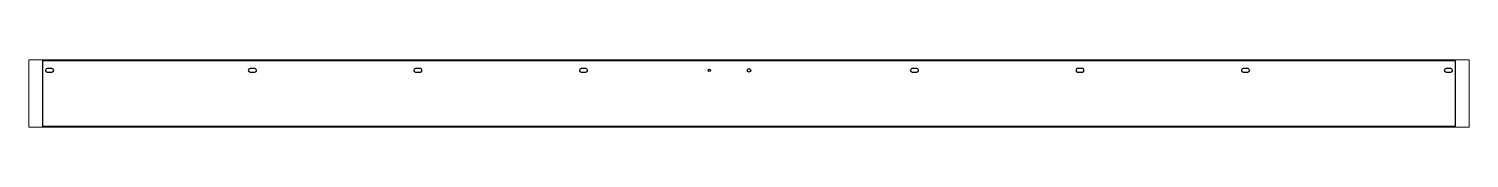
# Paper-space layout 'Layout1' of a CAD drawing. Header units: millimetres. Extents: x 0 to 257, y 91 to 104.
# The model-space entities are those that its viewports show. They can reach past a viewport. Long polylines and large blocks are cut down to what shows.
import ezdxf

# ---------------------------------------------------------------- set-up
doc = ezdxf.new("R2010")
doc.units = ezdxf.units.MM
doc.header["$LTSCALE"] = 25
doc.layers.add('3_Pezzi', color=7, linetype='Continuous')
doc.layers.add('5_Bulloni', color=7, linetype='Continuous')

# ---------------------------------------------------------------- blocks, each defined once
blk = doc.blocks.new('BL1553344779_00001')
at = {"layer": '5_Bulloni', "color": 4, "linetype": 'Continuous'}
for p, q in [((27.3, 75.2), (12.8, 75.2)), ((12.8, 64.7), (27.3, 64.7))]:
    blk.add_line(p, q, dxfattribs=at)
for centre, start, end in [((12.8, 70), 90, 270), ((27.3, 70), 270, 90)]:
    blk.add_arc(centre, 5.25, start, end, dxfattribs=at)
blk = doc.blocks.new('BL1553344779_00002')
at = {"layer": '5_Bulloni', "color": 2, "linetype": 'Continuous'}
blk.add_circle((2133, 70), 5.25, dxfattribs=at)
blk = doc.blocks.new('BL1553344779_00003')
at = {"layer": '5_Bulloni', "color": 4, "linetype": 'Continuous'}
for p, q in [((640.2, 75.3), (625.7, 75.3)), ((625.7, 64.8), (640.2, 64.8))]:
    blk.add_line(p, q, dxfattribs=at)
for centre, start, end in [((625.7, 70), 90, 270), ((640.2, 70), 270, 90)]:
    blk.add_arc(centre, 5.25, start, end, dxfattribs=at)
blk = doc.blocks.new('BL1553344779_00004')
at = {"layer": '5_Bulloni', "color": 4, "linetype": 'Continuous'}
for p, q in [((1140.2, 75.3), (1125.7, 75.3)), ((1125.7, 64.8), (1140.2, 64.8))]:
    blk.add_line(p, q, dxfattribs=at)
for centre, start, end in [((1125.7, 70), 90, 270), ((1140.2, 70), 270, 90)]:
    blk.add_arc(centre, 5.25, start, end, dxfattribs=at)
blk = doc.blocks.new('BL1553344779_00005')
at = {"layer": '5_Bulloni', "color": 4, "linetype": 'Continuous'}
for p, q in [((2640.2, 75.3), (2625.7, 75.3)), ((2625.7, 64.8), (2640.2, 64.8))]:
    blk.add_line(p, q, dxfattribs=at)
for centre, start, end in [((2625.7, 70), 90, 270), ((2640.2, 70), 270, 90)]:
    blk.add_arc(centre, 5.25, start, end, dxfattribs=at)
blk = doc.blocks.new('BL1553344779_00006')
at = {"layer": '5_Bulloni', "color": 4, "linetype": 'Continuous'}
for p, q in [((1640.2, 75.3), (1625.7, 75.3)), ((1625.7, 64.8), (1640.2, 64.8))]:
    blk.add_line(p, q, dxfattribs=at)
for centre, start, end in [((1625.7, 70), 90, 270), ((1640.2, 70), 270, 90)]:
    blk.add_arc(centre, 5.25, start, end, dxfattribs=at)
blk = doc.blocks.new('BL1553344779_00007')
at = {"layer": '5_Bulloni', "color": 2, "linetype": 'Continuous'}
blk.add_circle((2013, 70), 3.25, dxfattribs=at)
blk = doc.blocks.new('BL1553344779_00008')
at = {"layer": '5_Bulloni', "color": 4, "linetype": 'Continuous'}
for p, q in [((3140.2, 75.3), (3125.7, 75.3)), ((3125.7, 64.8), (3140.2, 64.8))]:
    blk.add_line(p, q, dxfattribs=at)
for centre, start, end in [((3125.7, 70), 90, 270), ((3140.2, 70), 270, 90)]:
    blk.add_arc(centre, 5.25, start, end, dxfattribs=at)
blk = doc.blocks.new('BL1553344779_00009')
at = {"layer": '5_Bulloni', "color": 4, "linetype": 'Continuous'}
for p, q in [((3640.2, 75.3), (3625.7, 75.3)), ((3625.7, 64.8), (3640.2, 64.8))]:
    blk.add_line(p, q, dxfattribs=at)
for centre, start, end in [((3625.7, 70), 90, 270), ((3640.2, 70), 270, 90)]:
    blk.add_arc(centre, 5.25, start, end, dxfattribs=at)
blk = doc.blocks.new('BL1553344779_00010')
at = {"layer": '5_Bulloni', "color": 4, "linetype": 'Continuous'}
for p, q in [((4253.2, 75.2), (4238.8, 75.2)), ((4238.8, 64.7), (4253.2, 64.7))]:
    blk.add_line(p, q, dxfattribs=at)
for centre, start, end in [((4238.8, 70), 90, 270), ((4253.2, 70), 270, 90)]:
    blk.add_arc(centre, 5.25, start, end, dxfattribs=at)
blk = doc.blocks.new('BL1553344779_00011')
at = {"layer": '3_Pezzi', "color": 3, "linetype": 'Continuous'}
for p, q in [((0, 100), (4266, 100)), ((0, -100), (0, 100)), ((4266, 100), (4266, -100)), ((4266, -100), (0, -100))]:
    blk.add_line(p, q, dxfattribs=at)

msp = doc.modelspace()

# ---------------------------------------------------------------- block references
at = {"layer": '3_Pezzi'}
msp.add_blockref('BL1553344779_00011', (0, 0), dxfattribs=at)
at = {"layer": '5_Bulloni'}
for name in ['BL1553344779_00001', 'BL1553344779_00003', 'BL1553344779_00004', 'BL1553344779_00006', 'BL1553344779_00007', 'BL1553344779_00002', 'BL1553344779_00005', 'BL1553344779_00008', 'BL1553344779_00009', 'BL1553344779_00010']:
    msp.add_blockref(name, (0, 0), dxfattribs=at)

psp = doc.layouts.get("Layout1")

# ---------------------------------------------------------------- viewports
at = {"layer": '0'}
psp.add_viewport(center=(128.5, 97.5), size=(257, 12.04877), view_center_point=(2133, 0), view_height=204.00019, dxfattribs=at)

doc.saveas('drawing.dxf')
